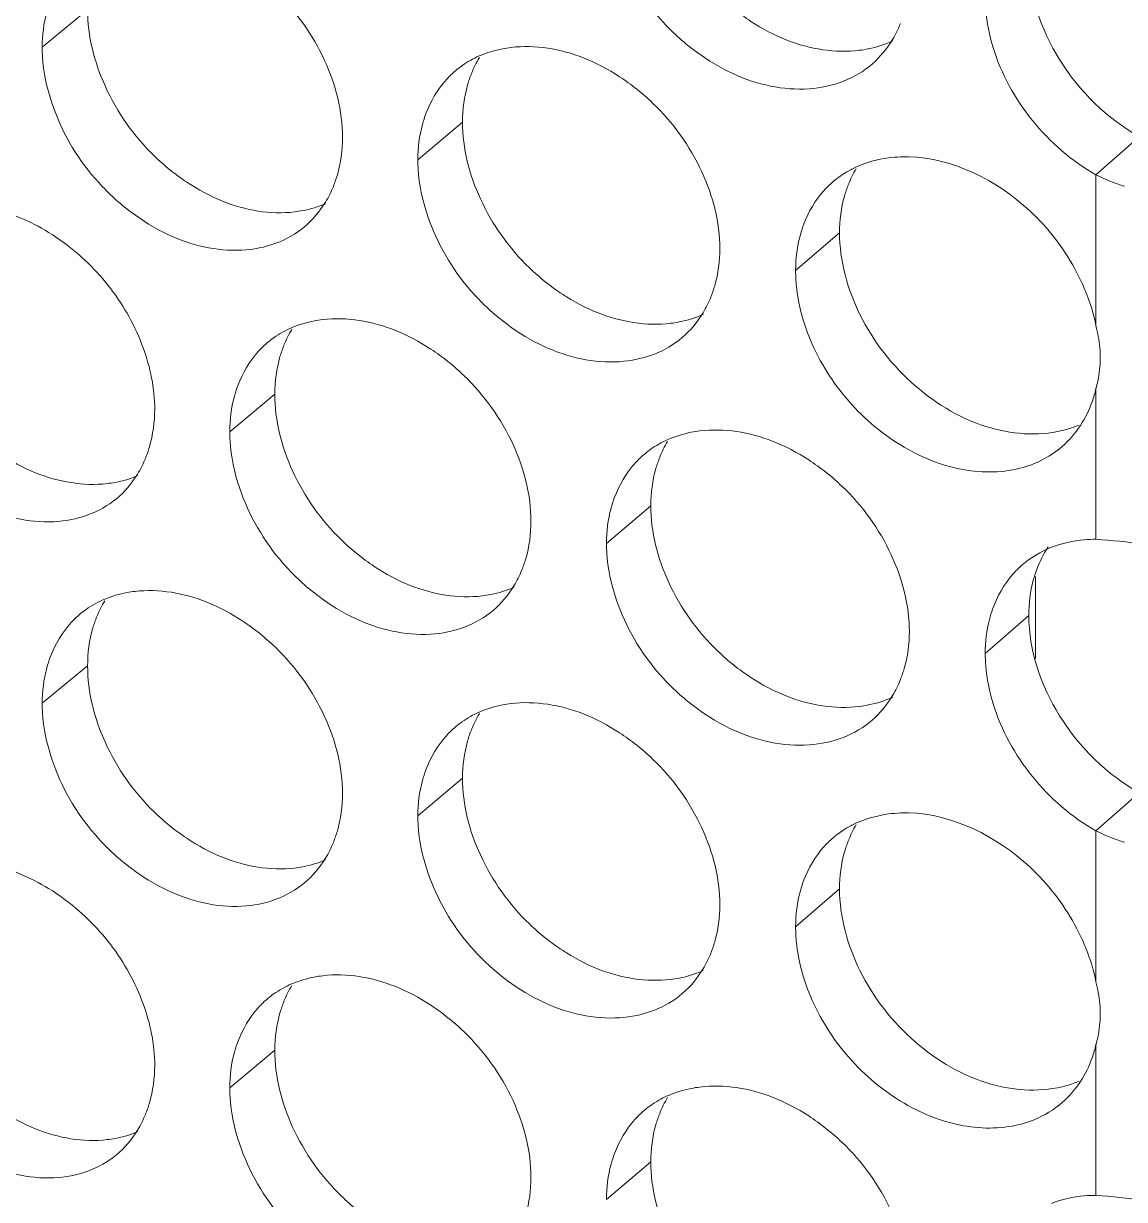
# Model space of a CAD drawing. Header units: millimetres. Extents: x 1177 to 4147, y 93 to 2194.
# Drawn here: x 2687.88 to 2701.09, y 970.98 to 985.1 of the extents above; entities that cross this region are included whole.
import ezdxf

# ---------------------------------------------------------------- set-up
doc = ezdxf.new("R2010")
doc.units = ezdxf.units.MM
doc.header["$LTSCALE"] = 0.1
doc.layers.get('0').update_dxf_attribs({"lineweight": 13})
doc.layers.add('标注', color=251, linetype='Continuous', lineweight=9)

# ---------------------------------------------------------------- blocks, each defined once
blk = doc.blocks.new('02')
for p, q in [((4627.348, 993.367), (4627.348, 995.954)), ((4627.348, 989.704), (4627.348, 992.291)), ((4627.348, 982.117), (4627.348, 984.704)), ((4627.348, 978.454), (4627.348, 981.041)), ((4627.348, 978.454), (4627.348, 981.041))]:
    blk.add_line(p, q)
at = {"layer": '标注'}
for p, q in [((4610.058, 998.784), (4609.28, 998.142)), ((4616.486, 996.857), (4615.721, 996.212)), ((4628.091, 996.605), (4627.348, 995.954)), ((4622.951, 994.96), (4622.198, 994.311)), ((4613.267, 992.192), (4612.496, 991.548)), ((4619.714, 990.28), (4618.955, 989.633)), ((4626.312, 987.662), (4626.312, 989.067)), ((4626.196, 988.398), (4625.449, 987.748)), ((4610.058, 987.534), (4609.28, 986.892)), ((4610.058, 987.534), (4609.28, 986.892)), ((4616.486, 985.607), (4615.721, 984.962)), ((4616.486, 985.607), (4615.721, 984.962)), ((4628.091, 985.355), (4627.348, 984.704)), ((4622.951, 983.71), (4622.198, 983.061)), ((4622.951, 983.71), (4622.198, 983.061)), ((4613.267, 980.942), (4612.496, 980.298)), ((4619.714, 979.03), (4618.955, 978.383))]:
    blk.add_line(p, q, dxfattribs=at)
for centre, radius, start, end in [((4622.206, 999.258), 1.925, 329.2925, 338.318), ((4618.416, 996.98), 1.912, 149.0222, 158.126), ((4617.403, 996.52), 1.599, 125.3449, 130.1938), ((4623.909, 994.583), 1.647, 121.1376, 130.744), ((4623.959, 994.5), 1.744, 114.6822, 121.1409), ((4624.886, 995.081), 1.918, 149.2796, 158.5755), ((4628.745, 998.74), 3.117, 243.3667, 253.0477), ((4612.506, 996.471), 1.906, 328.8204, 337.9261), ((4618.964, 994.571), 1.919, 329.1361, 338.1835), ((4615.192, 992.318), 1.906, 148.8645, 158.0006), ((4614.169, 991.863), 1.589, 125.3301, 129.8922), ((4625.364, 992.807), 2.058, 0.0408, 5.1029), ((4625.378, 992.736), 2.02, 340.5097, 347.2785), ((4626.352, 993.323), 1.805, 285.9402, 293.0214), ((4621.65, 990.399), 1.919, 149.179, 158.2551), ((4609.291, 991.807), 1.899, 328.661, 337.8031), ((4620.645, 989.934), 1.61, 125.3606, 130.4975), ((4615.73, 989.892), 1.912, 328.9787, 338.0529), ((4611.976, 987.664), 1.899, 148.7058, 157.8789), ((4611.976, 987.664), 1.899, 148.7058, 157.8789), ((4610.945, 987.213), 1.579, 125.316, 129.5927), ((4610.945, 987.213), 1.579, 125.316, 129.5927), ((4622.206, 988.008), 1.925, 329.2925, 338.318), ((4618.416, 985.73), 1.912, 149.0222, 158.126), ((4618.416, 985.73), 1.912, 149.0222, 158.126), ((4617.403, 985.27), 1.599, 125.3449, 130.1938), ((4617.403, 985.27), 1.599, 125.3449, 130.1938), ((4623.959, 983.25), 1.744, 114.6822, 121.1409), ((4623.959, 983.25), 1.744, 114.6822, 121.1409), ((4623.909, 983.333), 1.647, 121.1376, 130.744), ((4623.909, 983.333), 1.647, 121.1376, 130.744), ((4624.886, 983.831), 1.918, 149.2796, 158.5755), ((4624.886, 983.831), 1.918, 149.2796, 158.5755), ((4628.745, 987.49), 3.117, 243.3667, 253.0477), ((4612.506, 985.221), 1.906, 328.8204, 337.9261), ((4612.506, 985.221), 1.906, 328.8204, 337.9261), ((4618.964, 983.321), 1.919, 329.1361, 338.1835), ((4618.964, 983.321), 1.919, 329.1361, 338.1835), ((4615.192, 981.068), 1.906, 148.8645, 158.0006), ((4614.169, 980.613), 1.589, 125.3301, 129.8922), ((4625.364, 981.557), 2.058, 0.0408, 5.1029), ((4625.364, 981.557), 2.058, 0.0408, 5.1029), ((4625.378, 981.486), 2.02, 340.5097, 347.2785), ((4625.378, 981.486), 2.02, 340.5097, 347.2785), ((4626.352, 982.073), 1.805, 285.9402, 293.0214), ((4626.352, 982.073), 1.805, 285.9402, 293.0214), ((4620.645, 978.684), 1.61, 125.3606, 130.4975), ((4621.65, 979.149), 1.919, 149.179, 158.2551), ((4609.291, 980.557), 1.899, 328.661, 337.8031)]:
    blk.add_arc(centre, radius, start, end, dxfattribs=at)
for points, knots in [([(4619.714, 1001.53), (4619.714, 1001.08), (4619.958, 1000.144), (4620.658, 999.17), (4621.412, 998.571), (4622.201, 998.149), (4622.877, 998.036), (4623.293, 998.088)], [0, 0, 0, 0, 0.246494, 0.511184, 0.643406, 0.77061, 1, 1, 1, 1]), ([(4614.43, 996.595), (4614.43, 997.046), (4614.186, 997.982), (4613.489, 998.959), (4612.738, 999.563), (4611.955, 999.989), (4611.282, 1000.108), (4610.868, 1000.06)], [0, 0, 0, 0, 0.246935, 0.51222, 0.644595, 0.771733, 1, 1, 1, 1]), ([(4619.155, 999.831), (4619.327, 999.364), (4619.735, 998.705), (4620.482, 998.043), (4621.286, 997.556), (4622.193, 997.351), (4623.018, 997.524), (4623.364, 997.726), (4623.508, 997.851)], [0, 0, 0, 0, 0.272504, 0.410462, 0.544153, 0.785671, 0.895417, 1, 1, 1, 1]), ([(4626.196, 999.648), (4626.196, 999.049), (4626.617, 997.813), (4627.539, 996.918), (4628.091, 996.605)], [0, 0, 0, 0, 0.485697, 1, 1, 1, 1]), ([(4609.418, 998.931), (4609.395, 998.871), (4609.313, 998.615), (4609.28, 998.345), (4609.28, 998.142)], [0, 0, 0, 0, 0.241688, 1, 1, 1, 1]), ([(4625.449, 998.998), (4625.449, 998.927), (4625.462, 998.634), (4625.521, 998.344), (4625.586, 998.132)], [0, 0, 0, 0, 0.242222, 1, 1, 1, 1]), ([(4610.058, 998.784), (4610.058, 998.333), (4610.299, 997.397), (4610.993, 996.418), (4611.74, 995.814), (4612.522, 995.387), (4613.194, 995.268), (4613.607, 995.317)], [0, 0, 0, 0, 0.247242, 0.512574, 0.644829, 0.771813, 1, 1, 1, 1]), ([(4609.28, 998.142), (4609.28, 998.056), (4609.299, 997.698), (4609.385, 997.345), (4609.478, 997.089)], [0, 0, 0, 0, 0.240605, 1, 1, 1, 1]), ([(4617.318, 998.137), (4617.27, 998.131), (4617.084, 998.102), (4616.902, 998.047), (4616.773, 997.991)], [0, 0, 0, 0, 0.25587, 1, 1, 1, 1]), ([(4620.899, 994.689), (4620.899, 995.139), (4620.654, 996.075), (4619.952, 997.049), (4619.198, 997.649), (4618.409, 998.071), (4617.733, 998.187), (4617.318, 998.137)], [0, 0, 0, 0, 0.246434, 0.511288, 0.64364, 0.770925, 1, 1, 1, 1]), ([(4623.293, 998.088), (4623.343, 998.094), (4623.54, 998.126), (4623.732, 998.186), (4623.866, 998.248)], [0, 0, 0, 0, 0.255988, 1, 1, 1, 1]), ([(4625.586, 998.132), (4625.724, 997.681), (4626.195, 996.826), (4626.932, 996.189), (4627.348, 995.954)], [0, 0, 0, 0, 0.49694, 1, 1, 1, 1]), ([(4616.37, 997.741), (4616.314, 997.693), (4616.097, 997.483), (4615.939, 997.215), (4615.859, 997.002)], [0, 0, 0, 0, 0.246074, 1, 1, 1, 1]), ([(4616.642, 997.692), (4616.616, 997.628), (4616.524, 997.359), (4616.486, 997.072), (4616.486, 996.857)], [0, 0, 0, 0, 0.241514, 1, 1, 1, 1]), ([(4609.478, 997.089), (4609.648, 996.624), (4610.049, 995.967), (4610.784, 995.3), (4611.575, 994.807), (4612.469, 994.589), (4613.288, 994.747), (4613.632, 994.941), (4613.776, 995.062)], [0, 0, 0, 0, 0.27351, 0.411743, 0.545537, 0.786668, 0.895956, 1, 1, 1, 1]), ([(4615.859, 997.002), (4615.837, 996.941), (4615.754, 996.686), (4615.721, 996.415), (4615.721, 996.212)], [0, 0, 0, 0, 0.241904, 1, 1, 1, 1]), ([(4616.486, 996.857), (4616.486, 996.407), (4616.729, 995.471), (4617.427, 994.495), (4618.179, 993.894), (4618.966, 993.471), (4619.641, 993.356), (4620.055, 993.407)], [0, 0, 0, 0, 0.246741, 0.511644, 0.643878, 0.771009, 1, 1, 1, 1]), ([(4614.272, 995.755), (4614.298, 995.819), (4614.392, 996.089), (4614.43, 996.378), (4614.43, 996.595)], [0, 0, 0, 0, 0.241422, 1, 1, 1, 1]), ([(4615.721, 996.212), (4615.721, 996.126), (4615.74, 995.767), (4615.827, 995.414), (4615.92, 995.159)], [0, 0, 0, 0, 0.240702, 1, 1, 1, 1]), ([(4623.995, 996.261), (4623.927, 996.258), (4623.666, 996.236), (4623.407, 996.165), (4623.231, 996.084)], [0, 0, 0, 0, 0.258302, 1, 1, 1, 1]), ([(4627.348, 993.367), (4627.27, 993.759), (4626.947, 994.531), (4625.94, 995.739), (4624.749, 996.291), (4623.995, 996.261)], [0, 0, 0, 0, 0.254485, 0.51933, 1, 1, 1, 1]), ([(4622.834, 995.83), (4622.779, 995.783), (4622.571, 995.578), (4622.419, 995.319), (4622.341, 995.114)], [0, 0, 0, 0, 0.246444, 1, 1, 1, 1]), ([(4623.101, 995.781), (4623.076, 995.718), (4622.987, 995.453), (4622.951, 995.172), (4622.951, 994.96)], [0, 0, 0, 0, 0.241851, 1, 1, 1, 1]), ([(4611.209, 991.935), (4611.209, 992.292), (4611.053, 993.036), (4610.498, 994.037), (4609.671, 994.842), (4608.989, 995.204), (4608.638, 995.31)], [0, 0, 0, 0, 0.238714, 0.495406, 0.754851, 1, 1, 1, 1]), ([(4613.607, 995.317), (4613.653, 995.323), (4613.835, 995.351), (4614.014, 995.403), (4614.139, 995.458)], [0, 0, 0, 0, 0.255679, 1, 1, 1, 1]), ([(4615.92, 995.159), (4616.091, 994.693), (4616.498, 994.035), (4617.24, 993.371), (4618.04, 992.882), (4618.943, 992.673), (4619.766, 992.841), (4620.111, 993.04), (4620.255, 993.164)], [0, 0, 0, 0, 0.272838, 0.410886, 0.544611, 0.786, 0.895595, 1, 1, 1, 1]), ([(4622.341, 995.114), (4622.317, 995.052), (4622.232, 994.793), (4622.198, 994.518), (4622.198, 994.311)], [0, 0, 0, 0, 0.242016, 1, 1, 1, 1]), ([(4622.951, 994.96), (4622.951, 994.479), (4623.228, 993.477), (4624.17, 992.279), (4625.446, 991.521), (4626.431, 991.468), (4626.848, 991.588)], [0, 0, 0, 0, 0.249772, 0.517807, 0.774905, 1, 1, 1, 1]), ([(4620.745, 993.858), (4620.77, 993.922), (4620.862, 994.189), (4620.899, 994.475), (4620.899, 994.689)], [0, 0, 0, 0, 0.241748, 1, 1, 1, 1]), ([(4622.198, 994.311), (4622.198, 994.219), (4622.219, 993.837), (4622.318, 993.461), (4622.424, 993.19)], [0, 0, 0, 0, 0.240389, 1, 1, 1, 1]), ([(4606.857, 994.134), (4606.857, 993.683), (4607.098, 992.747), (4607.789, 991.766), (4608.535, 991.16), (4609.314, 990.731), (4609.984, 990.611), (4610.396, 990.659)], [0, 0, 0, 0, 0.247494, 0.513042, 0.645309, 0.772218, 1, 1, 1, 1]), ([(4617.66, 990.013), (4617.66, 990.464), (4617.416, 991.4), (4616.716, 992.375), (4615.963, 992.977), (4615.177, 993.401), (4614.503, 993.519), (4614.089, 993.47)], [0, 0, 0, 0, 0.246684, 0.511753, 0.644116, 0.771328, 1, 1, 1, 1]), ([(4620.055, 993.407), (4620.105, 993.413), (4620.296, 993.443), (4620.484, 993.501), (4620.615, 993.56)], [0, 0, 0, 0, 0.255887, 1, 1, 1, 1]), ([(4614.089, 993.47), (4614.042, 993.464), (4613.861, 993.436), (4613.683, 993.384), (4613.557, 993.33)], [0, 0, 0, 0, 0.255763, 1, 1, 1, 1]), ([(4613.15, 993.082), (4613.093, 993.034), (4612.873, 992.823), (4612.714, 992.552), (4612.634, 992.338)], [0, 0, 0, 0, 0.245947, 1, 1, 1, 1]), ([(4622.424, 993.19), (4622.574, 992.808), (4623.01, 992.088), (4623.936, 991.281), (4625.012, 990.832), (4625.772, 990.842), (4626.103, 990.937)], [0, 0, 0, 0, 0.264547, 0.530604, 0.77855, 1, 1, 1, 1]), ([(4613.425, 993.032), (4613.399, 992.968), (4613.305, 992.697), (4613.267, 992.408), (4613.267, 992.192)], [0, 0, 0, 0, 0.241351, 1, 1, 1, 1]), ([(4627.348, 992.291), (4627.36, 992.332), (4627.404, 992.501), (4627.421, 992.677), (4627.421, 992.809)], [0, 0, 0, 0, 0.244815, 1, 1, 1, 1]), ([(4606.271, 992.44), (4606.44, 991.975), (4606.839, 991.319), (4607.569, 990.651), (4608.356, 990.156), (4609.246, 989.934), (4610.062, 990.087), (4610.406, 990.279), (4610.551, 990.398)], [0, 0, 0, 0, 0.27385, 0.412176, 0.546005, 0.787007, 0.896139, 1, 1, 1, 1]), ([(4612.634, 992.338), (4612.611, 992.277), (4612.529, 992.022), (4612.496, 991.751), (4612.496, 991.548)], [0, 0, 0, 0, 0.241796, 1, 1, 1, 1]), ([(4613.267, 992.192), (4613.267, 991.741), (4613.51, 990.806), (4614.205, 989.828), (4614.955, 989.225), (4615.739, 988.8), (4616.413, 988.683), (4616.827, 988.733)], [0, 0, 0, 0, 0.246991, 0.512108, 0.644352, 0.77141, 1, 1, 1, 1]), ([(4611.049, 991.09), (4611.075, 991.154), (4611.17, 991.426), (4611.209, 991.717), (4611.209, 991.935)], [0, 0, 0, 0, 0.241257, 1, 1, 1, 1]), ([(4612.496, 991.548), (4612.496, 991.462), (4612.515, 991.104), (4612.601, 990.751), (4612.695, 990.495)], [0, 0, 0, 0, 0.240653, 1, 1, 1, 1]), ([(4620.556, 991.561), (4620.507, 991.555), (4620.316, 991.525), (4620.129, 991.468), (4619.998, 991.409)], [0, 0, 0, 0, 0.255975, 1, 1, 1, 1]), ([(4624.148, 988.122), (4624.148, 988.572), (4623.902, 989.508), (4623.198, 990.48), (4622.441, 991.078), (4621.65, 991.499), (4620.973, 991.613), (4620.556, 991.561)], [0, 0, 0, 0, 0.246187, 0.510826, 0.643167, 0.770525, 1, 1, 1, 1]), ([(4626.103, 990.937), (4626.165, 990.955), (4626.405, 991.037), (4626.627, 991.173), (4626.769, 991.297)], [0, 0, 0, 0, 0.255293, 1, 1, 1, 1]), ([(4619.599, 991.158), (4619.543, 991.11), (4619.329, 990.901), (4619.173, 990.634), (4619.094, 990.423)], [0, 0, 0, 0, 0.246198, 1, 1, 1, 1]), ([(4619.868, 991.11), (4619.843, 991.046), (4619.751, 990.779), (4619.714, 990.494), (4619.714, 990.28)], [0, 0, 0, 0, 0.241677, 1, 1, 1, 1]), ([(4610.396, 990.659), (4610.441, 990.664), (4610.618, 990.691), (4610.792, 990.741), (4610.915, 990.793)], [0, 0, 0, 0, 0.255573, 1, 1, 1, 1]), ([(4612.695, 990.495), (4612.865, 990.029), (4613.269, 989.372), (4614.007, 988.707), (4614.803, 988.216), (4615.701, 988.002), (4616.522, 988.165), (4616.867, 988.362), (4617.011, 988.484)], [0, 0, 0, 0, 0.273173, 0.411313, 0.545072, 0.786333, 0.895775, 1, 1, 1, 1]), ([(4619.094, 990.423), (4619.071, 990.363), (4618.988, 990.107), (4618.955, 989.836), (4618.955, 989.633)], [0, 0, 0, 0, 0.242012, 1, 1, 1, 1]), ([(4619.714, 990.28), (4619.714, 989.83), (4619.958, 988.894), (4620.658, 987.92), (4621.412, 987.321), (4622.201, 986.899), (4622.877, 986.786), (4623.293, 986.838)], [0, 0, 0, 0, 0.246494, 0.511184, 0.643406, 0.77061, 1, 1, 1, 1]), ([(4617.504, 989.178), (4617.53, 989.241), (4617.623, 989.511), (4617.66, 989.798), (4617.66, 990.013)], [0, 0, 0, 0, 0.241585, 1, 1, 1, 1]), ([(4627.348, 989.704), (4627.281, 989.705), (4627.022, 989.694), (4626.765, 989.636), (4626.586, 989.566)], [0, 0, 0, 0, 0.258603, 1, 1, 1, 1]), ([(4630.617, 989.049), (4630.361, 989.15), (4629.819, 989.314), (4628.729, 989.546), (4627.896, 989.667), (4627.348, 989.704)], [0, 0, 0, 0, 0.246985, 0.506558, 1, 1, 1, 1]), ([(4618.955, 989.633), (4618.955, 989.547), (4618.974, 989.188), (4619.061, 988.836), (4619.155, 988.581)], [0, 0, 0, 0, 0.240751, 1, 1, 1, 1]), ([(4626.077, 989.258), (4626.021, 989.209), (4625.806, 988.995), (4625.653, 988.723), (4625.576, 988.508)], [0, 0, 0, 0, 0.24633, 1, 1, 1, 1]), ([(4626.333, 989.186), (4626.31, 989.125), (4626.229, 988.87), (4626.196, 988.6), (4626.196, 988.398)], [0, 0, 0, 0, 0.242216, 1, 1, 1, 1]), ([(4614.43, 985.345), (4614.43, 985.796), (4614.186, 986.732), (4613.489, 987.709), (4612.738, 988.313), (4611.955, 988.739), (4611.282, 988.858), (4610.868, 988.81)], [0, 0, 0, 0, 0.246935, 0.51222, 0.644595, 0.771733, 1, 1, 1, 1]), ([(4614.43, 985.345), (4614.43, 985.796), (4614.186, 986.732), (4613.489, 987.709), (4612.738, 988.313), (4611.955, 988.739), (4611.282, 988.858), (4610.868, 988.81)], [0, 0, 0, 0, 0.246935, 0.51222, 0.644595, 0.771733, 1, 1, 1, 1]), ([(4616.827, 988.733), (4616.875, 988.739), (4617.061, 988.768), (4617.244, 988.823), (4617.373, 988.88)], [0, 0, 0, 0, 0.255784, 1, 1, 1, 1]), ([(4610.868, 988.81), (4610.823, 988.805), (4610.647, 988.778), (4610.473, 988.728), (4610.351, 988.677)], [0, 0, 0, 0, 0.255654, 1, 1, 1, 1]), ([(4610.868, 988.81), (4610.823, 988.805), (4610.647, 988.778), (4610.473, 988.728), (4610.351, 988.677)], [0, 0, 0, 0, 0.255654, 1, 1, 1, 1]), ([(4619.155, 988.581), (4619.327, 988.114), (4619.735, 987.455), (4620.482, 986.793), (4621.286, 986.306), (4622.193, 986.101), (4623.018, 986.274), (4623.364, 986.476), (4623.508, 986.601)], [0, 0, 0, 0, 0.272504, 0.410462, 0.544153, 0.785671, 0.895417, 1, 1, 1, 1]), ([(4625.576, 988.508), (4625.555, 988.449), (4625.48, 988.202), (4625.449, 987.943), (4625.449, 987.748)], [0, 0, 0, 0, 0.242457, 1, 1, 1, 1]), ([(4609.939, 988.43), (4609.881, 988.382), (4609.659, 988.17), (4609.499, 987.897), (4609.418, 987.681)], [0, 0, 0, 0, 0.245817, 1, 1, 1, 1]), ([(4609.939, 988.43), (4609.881, 988.382), (4609.659, 988.17), (4609.499, 987.897), (4609.418, 987.681)], [0, 0, 0, 0, 0.245817, 1, 1, 1, 1]), ([(4610.217, 988.379), (4610.19, 988.315), (4610.096, 988.043), (4610.058, 987.752), (4610.058, 987.534)], [0, 0, 0, 0, 0.241186, 1, 1, 1, 1]), ([(4610.217, 988.379), (4610.19, 988.315), (4610.096, 988.043), (4610.058, 987.752), (4610.058, 987.534)], [0, 0, 0, 0, 0.241186, 1, 1, 1, 1]), ([(4626.196, 988.398), (4626.196, 987.799), (4626.617, 986.563), (4627.539, 985.668), (4628.091, 985.355)], [0, 0, 0, 0, 0.485697, 1, 1, 1, 1]), ([(4623.995, 987.297), (4624.02, 987.36), (4624.111, 987.626), (4624.148, 987.909), (4624.148, 988.122)], [0, 0, 0, 0, 0.241909, 1, 1, 1, 1]), ([(4609.418, 987.681), (4609.395, 987.621), (4609.313, 987.365), (4609.28, 987.095), (4609.28, 986.892)], [0, 0, 0, 0, 0.241688, 1, 1, 1, 1]), ([(4609.418, 987.681), (4609.395, 987.621), (4609.313, 987.365), (4609.28, 987.095), (4609.28, 986.892)], [0, 0, 0, 0, 0.241688, 1, 1, 1, 1]), ([(4625.449, 987.748), (4625.449, 987.677), (4625.462, 987.384), (4625.521, 987.094), (4625.586, 986.882)], [0, 0, 0, 0, 0.242222, 1, 1, 1, 1]), ([(4610.058, 987.534), (4610.058, 987.083), (4610.299, 986.147), (4610.993, 985.168), (4611.74, 984.564), (4612.522, 984.137), (4613.194, 984.018), (4613.607, 984.067)], [0, 0, 0, 0, 0.247242, 0.512574, 0.644829, 0.771813, 1, 1, 1, 1]), ([(4610.058, 987.534), (4610.058, 987.083), (4610.299, 986.147), (4610.993, 985.168), (4611.74, 984.564), (4612.522, 984.137), (4613.194, 984.018), (4613.607, 984.067)], [0, 0, 0, 0, 0.247242, 0.512574, 0.644829, 0.771813, 1, 1, 1, 1]), ([(4609.28, 986.892), (4609.28, 986.806), (4609.299, 986.448), (4609.385, 986.095), (4609.478, 985.839)], [0, 0, 0, 0, 0.240605, 1, 1, 1, 1]), ([(4609.28, 986.892), (4609.28, 986.806), (4609.299, 986.448), (4609.385, 986.095), (4609.478, 985.839)], [0, 0, 0, 0, 0.240605, 1, 1, 1, 1]), ([(4617.318, 986.887), (4617.27, 986.881), (4617.084, 986.852), (4616.902, 986.797), (4616.773, 986.741)], [0, 0, 0, 0, 0.25587, 1, 1, 1, 1]), ([(4617.318, 986.887), (4617.27, 986.881), (4617.084, 986.852), (4616.902, 986.797), (4616.773, 986.741)], [0, 0, 0, 0, 0.25587, 1, 1, 1, 1]), ([(4620.899, 983.439), (4620.899, 983.889), (4620.654, 984.825), (4619.952, 985.799), (4619.198, 986.399), (4618.409, 986.821), (4617.733, 986.937), (4617.318, 986.887)], [0, 0, 0, 0, 0.246434, 0.511288, 0.64364, 0.770925, 1, 1, 1, 1]), ([(4620.899, 983.439), (4620.899, 983.889), (4620.654, 984.825), (4619.952, 985.799), (4619.198, 986.399), (4618.409, 986.821), (4617.733, 986.937), (4617.318, 986.887)], [0, 0, 0, 0, 0.246434, 0.511288, 0.64364, 0.770925, 1, 1, 1, 1]), ([(4623.293, 986.838), (4623.343, 986.844), (4623.54, 986.876), (4623.732, 986.936), (4623.866, 986.998)], [0, 0, 0, 0, 0.255988, 1, 1, 1, 1]), ([(4625.586, 986.882), (4625.724, 986.431), (4626.195, 985.576), (4626.932, 984.939), (4627.348, 984.704)], [0, 0, 0, 0, 0.49694, 1, 1, 1, 1]), ([(4616.37, 986.491), (4616.314, 986.443), (4616.097, 986.233), (4615.939, 985.965), (4615.859, 985.752)], [0, 0, 0, 0, 0.246074, 1, 1, 1, 1]), ([(4616.37, 986.491), (4616.314, 986.443), (4616.097, 986.233), (4615.939, 985.965), (4615.859, 985.752)], [0, 0, 0, 0, 0.246074, 1, 1, 1, 1]), ([(4616.642, 986.442), (4616.616, 986.378), (4616.524, 986.109), (4616.486, 985.822), (4616.486, 985.607)], [0, 0, 0, 0, 0.241514, 1, 1, 1, 1]), ([(4616.642, 986.442), (4616.616, 986.378), (4616.524, 986.109), (4616.486, 985.822), (4616.486, 985.607)], [0, 0, 0, 0, 0.241514, 1, 1, 1, 1]), ([(4609.478, 985.839), (4609.648, 985.374), (4610.049, 984.717), (4610.784, 984.05), (4611.575, 983.557), (4612.469, 983.339), (4613.288, 983.497), (4613.632, 983.691), (4613.776, 983.812)], [0, 0, 0, 0, 0.27351, 0.411743, 0.545537, 0.786668, 0.895956, 1, 1, 1, 1]), ([(4609.478, 985.839), (4609.648, 985.374), (4610.049, 984.717), (4610.784, 984.05), (4611.575, 983.557), (4612.469, 983.339), (4613.288, 983.497), (4613.632, 983.691), (4613.776, 983.812)], [0, 0, 0, 0, 0.27351, 0.411743, 0.545537, 0.786668, 0.895956, 1, 1, 1, 1]), ([(4615.859, 985.752), (4615.837, 985.691), (4615.754, 985.436), (4615.721, 985.165), (4615.721, 984.962)], [0, 0, 0, 0, 0.241904, 1, 1, 1, 1]), ([(4615.859, 985.752), (4615.837, 985.691), (4615.754, 985.436), (4615.721, 985.165), (4615.721, 984.962)], [0, 0, 0, 0, 0.241904, 1, 1, 1, 1]), ([(4616.486, 985.607), (4616.486, 985.157), (4616.729, 984.221), (4617.427, 983.245), (4618.179, 982.644), (4618.966, 982.221), (4619.641, 982.106), (4620.055, 982.157)], [0, 0, 0, 0, 0.246741, 0.511644, 0.643878, 0.771009, 1, 1, 1, 1]), ([(4616.486, 985.607), (4616.486, 985.157), (4616.729, 984.221), (4617.427, 983.245), (4618.179, 982.644), (4618.966, 982.221), (4619.641, 982.106), (4620.055, 982.157)], [0, 0, 0, 0, 0.246741, 0.511644, 0.643878, 0.771009, 1, 1, 1, 1]), ([(4614.272, 984.505), (4614.298, 984.569), (4614.392, 984.839), (4614.43, 985.128), (4614.43, 985.345)], [0, 0, 0, 0, 0.241422, 1, 1, 1, 1]), ([(4614.272, 984.505), (4614.298, 984.569), (4614.392, 984.839), (4614.43, 985.128), (4614.43, 985.345)], [0, 0, 0, 0, 0.241422, 1, 1, 1, 1]), ([(4627.348, 982.117), (4627.27, 982.509), (4626.947, 983.281), (4625.94, 984.489), (4624.749, 985.041), (4623.995, 985.011)], [0, 0, 0, 0, 0.254485, 0.51933, 1, 1, 1, 1]), ([(4627.348, 982.117), (4627.27, 982.509), (4626.947, 983.281), (4625.94, 984.489), (4624.749, 985.041), (4623.995, 985.011)], [0, 0, 0, 0, 0.254485, 0.51933, 1, 1, 1, 1]), ([(4615.721, 984.962), (4615.721, 984.876), (4615.74, 984.517), (4615.827, 984.164), (4615.92, 983.909)], [0, 0, 0, 0, 0.240702, 1, 1, 1, 1]), ([(4615.721, 984.962), (4615.721, 984.876), (4615.74, 984.517), (4615.827, 984.164), (4615.92, 983.909)], [0, 0, 0, 0, 0.240702, 1, 1, 1, 1]), ([(4623.995, 985.011), (4623.927, 985.008), (4623.666, 984.986), (4623.407, 984.915), (4623.231, 984.834)], [0, 0, 0, 0, 0.258302, 1, 1, 1, 1]), ([(4623.995, 985.011), (4623.927, 985.008), (4623.666, 984.986), (4623.407, 984.915), (4623.231, 984.834)], [0, 0, 0, 0, 0.258302, 1, 1, 1, 1]), ([(4622.834, 984.58), (4622.779, 984.533), (4622.571, 984.328), (4622.419, 984.069), (4622.341, 983.864)], [0, 0, 0, 0, 0.246444, 1, 1, 1, 1]), ([(4622.834, 984.58), (4622.779, 984.533), (4622.571, 984.328), (4622.419, 984.069), (4622.341, 983.864)], [0, 0, 0, 0, 0.246444, 1, 1, 1, 1]), ([(4623.101, 984.531), (4623.076, 984.468), (4622.987, 984.203), (4622.951, 983.922), (4622.951, 983.71)], [0, 0, 0, 0, 0.241851, 1, 1, 1, 1]), ([(4623.101, 984.531), (4623.076, 984.468), (4622.987, 984.203), (4622.951, 983.922), (4622.951, 983.71)], [0, 0, 0, 0, 0.241851, 1, 1, 1, 1]), ([(4613.607, 984.067), (4613.653, 984.073), (4613.835, 984.101), (4614.014, 984.153), (4614.139, 984.208)], [0, 0, 0, 0, 0.255679, 1, 1, 1, 1]), ([(4613.607, 984.067), (4613.653, 984.073), (4613.835, 984.101), (4614.014, 984.153), (4614.139, 984.208)], [0, 0, 0, 0, 0.255679, 1, 1, 1, 1]), ([(4611.209, 980.685), (4611.209, 981.042), (4611.053, 981.786), (4610.498, 982.787), (4609.671, 983.592), (4608.989, 983.954), (4608.638, 984.06)], [0, 0, 0, 0, 0.238714, 0.495406, 0.754851, 1, 1, 1, 1]), ([(4615.92, 983.909), (4616.091, 983.443), (4616.498, 982.785), (4617.24, 982.121), (4618.04, 981.632), (4618.943, 981.423), (4619.766, 981.591), (4620.111, 981.79), (4620.255, 981.914)], [0, 0, 0, 0, 0.272838, 0.410886, 0.544611, 0.786, 0.895595, 1, 1, 1, 1]), ([(4615.92, 983.909), (4616.091, 983.443), (4616.498, 982.785), (4617.24, 982.121), (4618.04, 981.632), (4618.943, 981.423), (4619.766, 981.591), (4620.111, 981.79), (4620.255, 981.914)], [0, 0, 0, 0, 0.272838, 0.410886, 0.544611, 0.786, 0.895595, 1, 1, 1, 1]), ([(4622.341, 983.864), (4622.317, 983.802), (4622.232, 983.543), (4622.198, 983.268), (4622.198, 983.061)], [0, 0, 0, 0, 0.242016, 1, 1, 1, 1]), ([(4622.341, 983.864), (4622.317, 983.802), (4622.232, 983.543), (4622.198, 983.268), (4622.198, 983.061)], [0, 0, 0, 0, 0.242016, 1, 1, 1, 1]), ([(4622.951, 983.71), (4622.951, 983.229), (4623.228, 982.227), (4624.17, 981.029), (4625.446, 980.271), (4626.431, 980.218), (4626.848, 980.338)], [0, 0, 0, 0, 0.249772, 0.517807, 0.774905, 1, 1, 1, 1]), ([(4622.951, 983.71), (4622.951, 983.229), (4623.228, 982.227), (4624.17, 981.029), (4625.446, 980.271), (4626.431, 980.218), (4626.848, 980.338)], [0, 0, 0, 0, 0.249772, 0.517807, 0.774905, 1, 1, 1, 1]), ([(4620.745, 982.608), (4620.77, 982.672), (4620.862, 982.939), (4620.899, 983.225), (4620.899, 983.439)], [0, 0, 0, 0, 0.241748, 1, 1, 1, 1]), ([(4620.745, 982.608), (4620.77, 982.672), (4620.862, 982.939), (4620.899, 983.225), (4620.899, 983.439)], [0, 0, 0, 0, 0.241748, 1, 1, 1, 1]), ([(4622.198, 983.061), (4622.198, 982.969), (4622.219, 982.587), (4622.318, 982.211), (4622.424, 981.94)], [0, 0, 0, 0, 0.240389, 1, 1, 1, 1]), ([(4622.198, 983.061), (4622.198, 982.969), (4622.219, 982.587), (4622.318, 982.211), (4622.424, 981.94)], [0, 0, 0, 0, 0.240389, 1, 1, 1, 1]), ([(4606.857, 982.884), (4606.857, 982.433), (4607.098, 981.497), (4607.789, 980.516), (4608.535, 979.91), (4609.314, 979.481), (4609.984, 979.361), (4610.396, 979.409)], [0, 0, 0, 0, 0.247494, 0.513042, 0.645309, 0.772218, 1, 1, 1, 1]), ([(4614.089, 982.22), (4614.042, 982.214), (4613.861, 982.186), (4613.683, 982.134), (4613.557, 982.08)], [0, 0, 0, 0, 0.255763, 1, 1, 1, 1]), ([(4617.66, 978.763), (4617.66, 979.214), (4617.416, 980.15), (4616.716, 981.125), (4615.963, 981.727), (4615.177, 982.151), (4614.503, 982.269), (4614.089, 982.22)], [0, 0, 0, 0, 0.246684, 0.511753, 0.644116, 0.771328, 1, 1, 1, 1]), ([(4620.055, 982.157), (4620.105, 982.163), (4620.296, 982.193), (4620.484, 982.251), (4620.615, 982.31)], [0, 0, 0, 0, 0.255887, 1, 1, 1, 1]), ([(4620.055, 982.157), (4620.105, 982.163), (4620.296, 982.193), (4620.484, 982.251), (4620.615, 982.31)], [0, 0, 0, 0, 0.255887, 1, 1, 1, 1]), ([(4613.15, 981.832), (4613.093, 981.784), (4612.873, 981.573), (4612.714, 981.302), (4612.634, 981.088)], [0, 0, 0, 0, 0.245947, 1, 1, 1, 1]), ([(4622.424, 981.94), (4622.574, 981.558), (4623.01, 980.838), (4623.936, 980.031), (4625.012, 979.582), (4625.772, 979.592), (4626.103, 979.687)], [0, 0, 0, 0, 0.264547, 0.530604, 0.77855, 1, 1, 1, 1]), ([(4622.424, 981.94), (4622.574, 981.558), (4623.01, 980.838), (4623.936, 980.031), (4625.012, 979.582), (4625.772, 979.592), (4626.103, 979.687)], [0, 0, 0, 0, 0.264547, 0.530604, 0.77855, 1, 1, 1, 1]), ([(4613.425, 981.782), (4613.399, 981.718), (4613.305, 981.447), (4613.267, 981.158), (4613.267, 980.942)], [0, 0, 0, 0, 0.241351, 1, 1, 1, 1]), ([(4627.348, 981.041), (4627.36, 981.082), (4627.404, 981.251), (4627.421, 981.427), (4627.421, 981.559)], [0, 0, 0, 0, 0.244815, 1, 1, 1, 1]), ([(4627.348, 981.041), (4627.36, 981.082), (4627.404, 981.251), (4627.421, 981.427), (4627.421, 981.559)], [0, 0, 0, 0, 0.244815, 1, 1, 1, 1]), ([(4606.271, 981.19), (4606.44, 980.725), (4606.839, 980.069), (4607.569, 979.401), (4608.356, 978.906), (4609.246, 978.684), (4610.062, 978.837), (4610.406, 979.029), (4610.551, 979.148)], [0, 0, 0, 0, 0.27385, 0.412176, 0.546005, 0.787007, 0.896139, 1, 1, 1, 1]), ([(4612.634, 981.088), (4612.611, 981.027), (4612.529, 980.772), (4612.496, 980.501), (4612.496, 980.298)], [0, 0, 0, 0, 0.241796, 1, 1, 1, 1]), ([(4613.267, 980.942), (4613.267, 980.491), (4613.51, 979.556), (4614.205, 978.578), (4614.955, 977.975), (4615.739, 977.55), (4616.413, 977.433), (4616.827, 977.483)], [0, 0, 0, 0, 0.246991, 0.512108, 0.644352, 0.77141, 1, 1, 1, 1]), ([(4611.049, 979.84), (4611.075, 979.904), (4611.17, 980.176), (4611.209, 980.467), (4611.209, 980.685)], [0, 0, 0, 0, 0.241257, 1, 1, 1, 1]), ([(4612.496, 980.298), (4612.496, 980.212), (4612.515, 979.854), (4612.601, 979.501), (4612.695, 979.245)], [0, 0, 0, 0, 0.240653, 1, 1, 1, 1]), ([(4620.556, 980.311), (4620.507, 980.305), (4620.316, 980.275), (4620.129, 980.218), (4619.998, 980.159)], [0, 0, 0, 0, 0.255975, 1, 1, 1, 1]), ([(4624.148, 976.872), (4624.148, 977.322), (4623.902, 978.258), (4623.198, 979.23), (4622.441, 979.828), (4621.65, 980.249), (4620.973, 980.363), (4620.556, 980.311)], [0, 0, 0, 0, 0.246187, 0.510826, 0.643167, 0.770525, 1, 1, 1, 1]), ([(4626.103, 979.687), (4626.165, 979.705), (4626.405, 979.787), (4626.627, 979.923), (4626.769, 980.047)], [0, 0, 0, 0, 0.255293, 1, 1, 1, 1]), ([(4626.103, 979.687), (4626.165, 979.705), (4626.405, 979.787), (4626.627, 979.923), (4626.769, 980.047)], [0, 0, 0, 0, 0.255293, 1, 1, 1, 1]), ([(4619.599, 979.908), (4619.543, 979.86), (4619.329, 979.651), (4619.173, 979.384), (4619.094, 979.173)], [0, 0, 0, 0, 0.246198, 1, 1, 1, 1]), ([(4619.868, 979.86), (4619.843, 979.796), (4619.751, 979.529), (4619.714, 979.244), (4619.714, 979.03)], [0, 0, 0, 0, 0.241677, 1, 1, 1, 1]), ([(4610.396, 979.409), (4610.441, 979.414), (4610.618, 979.441), (4610.792, 979.491), (4610.915, 979.543)], [0, 0, 0, 0, 0.255573, 1, 1, 1, 1]), ([(4612.695, 979.245), (4612.865, 978.779), (4613.269, 978.122), (4614.007, 977.457), (4614.803, 976.966), (4615.701, 976.752), (4616.522, 976.915), (4616.867, 977.112), (4617.011, 977.234)], [0, 0, 0, 0, 0.273173, 0.411313, 0.545072, 0.786333, 0.895775, 1, 1, 1, 1]), ([(4619.094, 979.173), (4619.071, 979.113), (4618.988, 978.857), (4618.955, 978.586), (4618.955, 978.383)], [0, 0, 0, 0, 0.242012, 1, 1, 1, 1]), ([(4619.714, 979.03), (4619.714, 978.58), (4619.958, 977.644), (4620.658, 976.67), (4621.412, 976.071), (4622.201, 975.649), (4622.877, 975.536), (4623.293, 975.588)], [0, 0, 0, 0, 0.246494, 0.511184, 0.643406, 0.77061, 1, 1, 1, 1]), ([(4617.504, 977.928), (4617.53, 977.991), (4617.623, 978.261), (4617.66, 978.548), (4617.66, 978.763)], [0, 0, 0, 0, 0.241585, 1, 1, 1, 1]), ([(4627.348, 978.454), (4627.281, 978.455), (4627.022, 978.444), (4626.765, 978.386), (4626.586, 978.316)], [0, 0, 0, 0, 0.258603, 1, 1, 1, 1]), ([(4630.617, 977.799), (4630.361, 977.9), (4629.819, 978.064), (4628.729, 978.296), (4627.896, 978.417), (4627.348, 978.454)], [0, 0, 0, 0, 0.246985, 0.506558, 1, 1, 1, 1])]:
    blk.add_open_spline(points, degree=3, knots=knots, dxfattribs=at)
for points in [[(4623.508, 997.851), (4623.647, 997.971), (4623.767, 998.117), (4623.861, 998.275)], [(4616.773, 997.991), (4616.669, 997.945), (4616.57, 997.89), (4616.477, 997.824)], [(4613.776, 995.062), (4613.918, 995.181), (4614.04, 995.326), (4614.136, 995.484)], [(4620.255, 993.164), (4620.395, 993.284), (4620.516, 993.429), (4620.611, 993.587)], [(4613.557, 993.33), (4613.45, 993.284), (4613.346, 993.227), (4613.25, 993.159)], [(4627.413, 992.99), (4627.402, 993.117), (4627.379, 993.243), (4627.348, 993.367)], [(4627.082, 991.657), (4627.164, 991.783), (4627.232, 991.92), (4627.282, 992.062)], [(4626.769, 991.297), (4626.889, 991.402), (4626.995, 991.524), (4627.082, 991.657)], [(4619.998, 991.409), (4619.898, 991.364), (4619.802, 991.31), (4619.713, 991.247)], [(4610.551, 990.398), (4610.693, 990.516), (4610.816, 990.661), (4610.913, 990.819)], [(4626.586, 989.566), (4626.402, 989.493), (4626.226, 989.389), (4626.077, 989.258)], [(4626.53, 989.574), (4626.449, 989.453), (4626.383, 989.322), (4626.333, 989.186)], [(4617.011, 988.484), (4617.152, 988.604), (4617.274, 988.749), (4617.369, 988.907)], [(4610.351, 988.677), (4610.239, 988.63), (4610.131, 988.571), (4610.032, 988.501)], [(4610.351, 988.677), (4610.239, 988.63), (4610.131, 988.571), (4610.032, 988.501)], [(4623.508, 986.601), (4623.647, 986.721), (4623.767, 986.867), (4623.861, 987.025)], [(4616.773, 986.741), (4616.669, 986.695), (4616.57, 986.64), (4616.477, 986.574)], [(4616.773, 986.741), (4616.669, 986.695), (4616.57, 986.64), (4616.477, 986.574)], [(4613.776, 983.812), (4613.918, 983.931), (4614.04, 984.076), (4614.136, 984.234)], [(4613.776, 983.812), (4613.918, 983.931), (4614.04, 984.076), (4614.136, 984.234)], [(4620.255, 981.914), (4620.395, 982.034), (4620.516, 982.179), (4620.611, 982.337)], [(4620.255, 981.914), (4620.395, 982.034), (4620.516, 982.179), (4620.611, 982.337)], [(4613.557, 982.08), (4613.45, 982.034), (4613.346, 981.977), (4613.25, 981.909)], [(4627.413, 981.74), (4627.402, 981.867), (4627.379, 981.993), (4627.348, 982.117)], [(4627.413, 981.74), (4627.402, 981.867), (4627.379, 981.993), (4627.348, 982.117)], [(4627.082, 980.407), (4627.164, 980.533), (4627.232, 980.67), (4627.282, 980.812)], [(4627.082, 980.407), (4627.164, 980.533), (4627.232, 980.67), (4627.282, 980.812)], [(4626.769, 980.047), (4626.889, 980.152), (4626.995, 980.274), (4627.082, 980.407)], [(4626.769, 980.047), (4626.889, 980.152), (4626.995, 980.274), (4627.082, 980.407)], [(4619.998, 980.159), (4619.898, 980.114), (4619.802, 980.06), (4619.713, 979.997)], [(4610.551, 979.148), (4610.693, 979.266), (4610.816, 979.411), (4610.913, 979.569)]]:
    blk.add_open_spline(points, degree=3, dxfattribs=at)

msp = doc.modelspace()

# ---------------------------------------------------------------- block references
at = {"xscale": 0.7, "yscale": 0.7, "zscale": 0.7}
msp.add_blockref('02', (-538.391, 286.112), dxfattribs=at)

doc.saveas('drawing.dxf')
